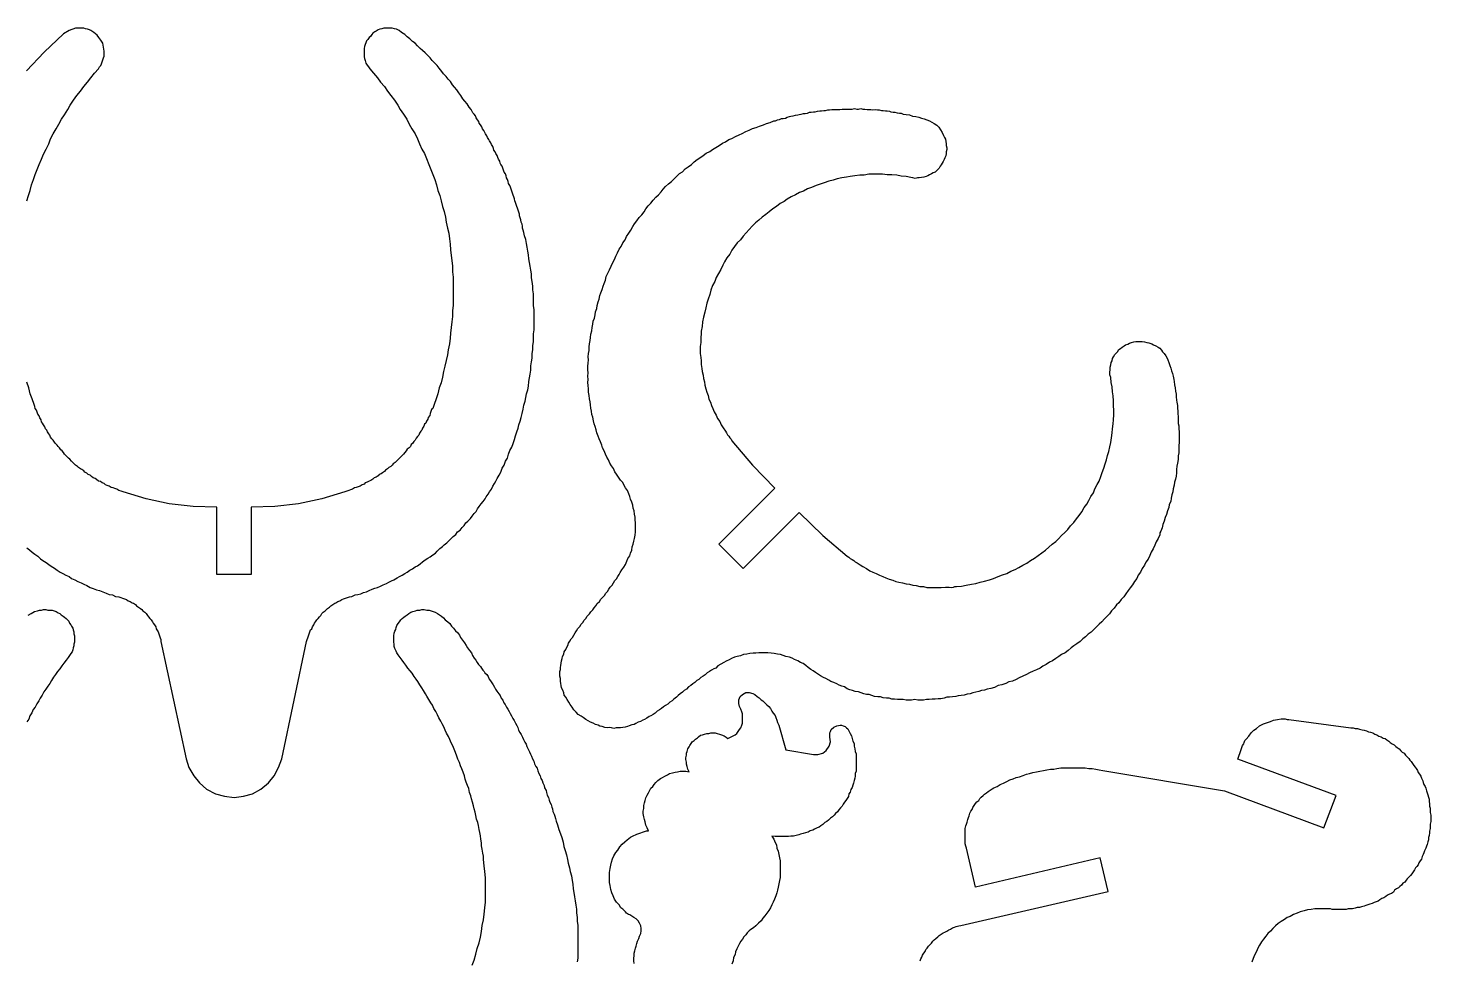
# Model space of a CAD drawing. Extents: x 3 to 449, y 3 to 233.
# Drawn here: x 220.9 to 344.3, y 151 to 233 of the extents above; entities that cross this region are included whole.
import ezdxf

# ---------------------------------------------------------------- set-up
doc = ezdxf.new("R2010")
doc.units = 0
doc.layers.add('DEFAULT_LAYER', color=1, linetype='CONTINUOUS')

msp = doc.modelspace()

# ---------------------------------------------------------------- linework, layer by layer
at = {"layer": 'DEFAULT_LAYER'}
for points in [[(220.82, 217.84), (220.94, 218.29), (221.1, 218.74), (221.22, 219.24), (221.38, 219.69), (221.55, 220.14), (221.72, 220.58), (221.89, 221.03), (222.11, 221.48), (222.28, 221.93), (222.5, 222.38), (222.73, 222.83), (222.9, 223.27), (223.12, 223.72), (223.4, 224.17), (223.62, 224.56), (223.85, 225.01), (224.13, 225.4), (224.41, 225.85), (224.63, 226.24), (224.91, 226.69), (225.19, 227.08), (225.53, 227.47), (225.81, 227.87), (226.15, 228.26), (226.43, 228.65), (226.76, 229.04), (227.1, 229.44), (227.21, 229.6), (227.32, 229.72), (227.38, 229.88), (227.43, 230.05), (227.49, 230.22), (227.55, 230.39), (227.6, 230.56), (227.6, 230.72), (227.6, 231), (227.55, 231.34), (227.49, 231.68), (227.32, 231.96), (227.15, 232.18), (226.99, 232.4), (226.71, 232.63), (226.43, 232.8), (226.31, 232.85), (226.15, 232.91), (225.98, 232.96), (225.81, 233.02), (225.64, 233.02), (225.47, 233.02), (225.25, 233.02), (225.08, 233.02), (224.52, 232.8), (224.02, 232.52), (222.34, 230.89), (220.77, 229.27)], [(220.82, 187.31), (221.05, 187.14), (221.27, 186.92), (221.5, 186.75), (221.78, 186.58), (222, 186.36), (222.22, 186.19), (222.5, 186.02), (222.73, 185.86), (222.95, 185.69), (223.23, 185.52), (223.46, 185.35), (223.74, 185.18), (223.96, 185.07), (224.24, 184.9), (224.52, 184.79), (224.74, 184.62), (225.02, 184.51), (225.3, 184.34), (225.58, 184.23), (225.81, 184.12), (226.09, 184.01), (226.37, 183.84), (226.65, 183.73), (226.93, 183.61), (227.21, 183.56), (227.49, 183.45), (227.77, 183.33), (228.05, 183.22), (228.33, 183.17), (228.61, 183.05), (228.89, 183), (229.06, 182.94), (229.23, 182.89), (229.39, 182.83), (229.56, 182.77), (229.73, 182.66), (229.9, 182.61), (230.07, 182.49), (230.18, 182.44), (230.35, 182.33), (230.46, 182.21), (230.63, 182.1), (230.79, 181.99), (230.91, 181.88), (231.02, 181.77), (231.19, 181.65), (231.3, 181.54), (231.41, 181.37), (231.52, 181.26), (231.63, 181.09), (231.75, 180.98), (231.86, 180.81), (231.91, 180.7), (232.03, 180.53), (232.14, 180.37), (232.19, 180.2), (232.25, 180.09), (232.36, 179.92), (232.42, 179.75), (232.47, 179.58), (232.53, 179.41), (232.59, 179.25), (232.59, 179.08), (234.83, 168.77), (235.05, 167.99), (235.5, 167.26), (236, 166.64), (236.62, 166.08), (237.4, 165.69), (238.19, 165.47), (239.03, 165.35), (239.87, 165.47), (240.65, 165.69), (241.38, 166.08), (242.05, 166.64), (242.56, 167.26), (242.95, 167.99), (243.23, 168.77), (245.41, 179.08), (245.47, 179.25), (245.53, 179.41), (245.58, 179.58), (245.64, 179.75), (245.69, 179.92), (245.75, 180.09), (245.86, 180.2), (245.92, 180.37), (246.03, 180.53), (246.09, 180.7), (246.2, 180.81), (246.31, 180.98), (246.42, 181.09), (246.53, 181.26), (246.65, 181.37), (246.76, 181.54), (246.87, 181.65), (247.04, 181.77), (247.15, 181.88), (247.26, 181.99), (247.43, 182.1), (247.54, 182.21), (247.71, 182.33), (247.88, 182.44), (247.99, 182.49), (248.16, 182.61), (248.33, 182.66), (248.5, 182.77), (248.66, 182.83), (248.83, 182.89), (249, 182.94), (249.17, 183), (249.39, 183.05), (249.67, 183.17), (249.9, 183.22), (250.18, 183.28), (250.4, 183.39), (250.68, 183.45), (250.9, 183.56), (251.18, 183.67), (251.41, 183.78), (251.63, 183.84), (251.91, 183.95), (252.14, 184.06), (252.42, 184.17), (252.64, 184.29), (252.86, 184.4), (253.09, 184.51), (253.37, 184.68), (253.59, 184.79), (253.82, 184.9), (254.04, 185.07), (254.26, 185.18), (254.49, 185.35), (254.71, 185.46), (254.94, 185.63), (255.16, 185.74), (255.39, 185.91), (255.61, 186.08), (255.83, 186.25), (256.06, 186.42), (256.28, 186.53), (256.51, 186.7), (256.73, 186.86), (256.9, 187.03), (257.12, 187.26), (257.35, 187.42), (257.51, 187.59), (257.74, 187.76), (257.91, 187.93), (258.13, 188.15), (258.3, 188.32), (258.52, 188.49), (258.69, 188.71), (258.91, 188.88), (259.08, 189.1), (259.25, 189.27), (259.42, 189.5), (259.59, 189.66), (259.81, 189.89), (259.98, 190.11), (260.15, 190.34), (260.31, 190.5), (260.43, 190.73), (260.59, 190.95), (260.76, 191.18), (260.93, 191.4), (261.1, 191.62), (261.21, 191.79), (261.38, 192.02), (261.49, 192.24), (261.66, 192.47), (261.77, 192.75), (261.94, 192.97), (262.05, 193.19), (262.16, 193.42), (262.33, 193.7), (262.5, 193.98), (262.61, 194.31), (262.78, 194.59), (262.89, 194.93), (263.06, 195.21), (263.17, 195.55), (263.28, 195.88), (263.45, 196.16), (263.56, 196.5), (263.68, 196.83), (263.79, 197.17), (263.9, 197.51), (264.01, 197.84), (264.07, 198.12), (264.18, 198.46), (264.29, 198.79), (264.35, 199.13), (264.46, 199.52), (264.52, 199.86), (264.63, 200.2), (264.68, 200.53), (264.74, 200.87), (264.85, 201.2), (264.91, 201.54), (264.96, 201.93), (265.02, 202.27), (265.08, 202.6), (265.13, 202.94), (265.13, 203.33), (265.19, 203.67), (265.24, 204), (265.24, 204.4), (265.3, 204.73), (265.3, 205.07), (265.36, 205.46), (265.36, 205.8), (265.36, 206.13), (265.41, 206.47), (265.41, 206.86), (265.41, 207.2), (265.41, 207.53), (265.41, 207.93), (265.41, 208.26), (265.36, 208.6), (265.36, 208.99), (265.36, 209.33), (265.36, 209.66), (265.3, 210), (265.3, 210.33), (265.24, 210.73), (265.19, 211.06), (265.19, 211.4), (265.13, 211.73), (265.08, 212.07), (265.02, 212.41), (264.96, 212.74), (264.91, 213.08), (264.85, 213.41), (264.8, 213.75), (264.74, 214.09), (264.68, 214.42), (264.57, 214.76), (264.52, 215.04), (264.46, 215.26), (264.4, 215.43), (264.4, 215.6), (264.35, 215.77), (264.29, 215.94), (264.24, 216.16), (264.18, 216.33), (264.12, 216.5), (264.12, 216.66), (264.07, 216.83), (264.01, 217), (263.96, 217.17), (263.9, 217.34), (263.84, 217.5), (263.79, 217.67), (263.73, 217.84), (263.68, 218.01), (263.62, 218.18), (263.56, 218.34), (263.51, 218.51), (263.45, 218.68), (263.4, 218.85), (263.34, 219.02), (263.28, 219.18), (263.17, 219.35), (263.12, 219.52), (263.06, 219.69), (263, 219.86), (262.95, 220.02), (262.89, 220.19), (262.78, 220.36), (262.72, 220.53), (262.67, 220.7), (262.61, 220.87), (262.5, 221.03), (262.44, 221.15), (262.39, 221.31), (262.28, 221.48), (262.22, 221.65), (262.16, 221.82), (262.05, 221.99), (262, 222.15), (261.88, 222.27), (261.83, 222.43), (261.77, 222.6), (261.66, 222.77), (261.6, 222.94), (261.49, 223.11), (261.43, 223.22), (261.32, 223.39), (261.27, 223.55), (261.15, 223.72), (261.04, 223.89), (260.99, 224), (260.87, 224.17), (260.82, 224.34), (260.71, 224.51), (260.59, 224.67), (260.54, 224.79), (260.43, 224.95), (260.31, 225.12), (260.26, 225.29), (260.15, 225.46), (260.03, 225.57), (259.87, 225.85), (259.7, 226.07), (259.53, 226.35), (259.31, 226.58), (259.14, 226.8), (258.97, 227.08), (258.8, 227.31), (258.63, 227.59), (258.41, 227.81), (258.24, 228.04), (258.07, 228.32), (257.85, 228.54), (257.68, 228.76), (257.46, 228.99), (257.29, 229.21), (257.07, 229.49), (256.9, 229.72), (256.67, 229.94), (256.45, 230.16), (256.28, 230.39), (256.06, 230.61), (255.83, 230.84), (255.61, 231.06), (255.39, 231.23), (255.16, 231.45), (254.94, 231.68), (254.71, 231.84), (254.49, 232.07), (254.26, 232.24), (254.04, 232.46), (253.76, 232.63), (253.54, 232.8), (253.31, 232.91), (253.14, 232.96), (252.92, 233.02), (252.75, 233.02), (252.58, 233.02), (252.36, 233.02), (252.19, 233.02), (252.02, 232.96), (251.86, 232.91), (251.69, 232.85), (251.52, 232.74), (251.41, 232.68), (251.24, 232.57), (251.13, 232.46), (251.02, 232.29), (250.9, 232.18), (250.79, 232.01), (250.68, 231.9), (250.62, 231.73), (250.57, 231.56), (250.51, 231.4), (250.46, 231.23), (250.46, 231.06), (250.46, 230.89), (250.46, 230.67), (250.46, 230.5), (250.51, 230.33), (250.57, 230.16), (250.62, 229.94), (250.74, 229.77), (250.85, 229.6), (250.96, 229.44), (250.96, 229.44), (251.3, 229.04), (251.63, 228.65), (251.91, 228.26), (252.25, 227.87), (252.53, 227.47), (252.81, 227.08), (253.14, 226.69), (253.42, 226.24), (253.65, 225.85), (253.93, 225.46), (254.21, 225.01), (254.43, 224.56), (254.66, 224.17), (254.94, 223.72), (255.16, 223.27), (255.33, 222.83), (255.55, 222.38), (255.78, 221.99), (255.95, 221.54), (256.17, 221.03), (256.34, 220.58), (256.51, 220.14), (256.67, 219.69), (256.84, 219.24), (256.95, 218.74), (257.12, 218.29), (257.23, 217.84), (257.35, 217.34), (257.51, 216.89), (257.63, 216.38), (257.68, 215.94), (257.79, 215.43), (257.91, 214.98), (257.96, 214.48), (258.02, 214.03), (258.07, 213.53), (258.13, 213.02), (258.19, 212.57), (258.24, 212.07), (258.24, 211.57), (258.3, 211.12), (258.3, 210.61), (258.3, 210.11), (258.3, 209.61), (258.3, 209.16), (258.3, 208.65), (258.24, 208.15), (258.24, 207.65), (258.19, 207.2), (258.13, 206.69), (258.07, 206.19), (258.02, 205.74), (257.96, 205.24), (257.85, 204.73), (257.79, 204.28), (257.68, 203.78), (257.57, 203.28), (257.46, 202.83), (257.35, 202.32), (257.23, 201.82), (257.07, 201.37), (256.95, 200.87), (256.79, 200.42), (256.62, 199.92), (256.56, 199.75), (256.51, 199.58), (256.39, 199.47), (256.34, 199.3), (256.28, 199.13), (256.23, 198.96), (256.11, 198.79), (256.06, 198.63), (255.95, 198.46), (255.89, 198.29), (255.78, 198.18), (255.72, 198.01), (255.61, 197.84), (255.55, 197.67), (255.44, 197.56), (255.33, 197.39), (255.27, 197.23), (255.16, 197.11), (255.05, 196.95), (254.94, 196.78), (254.83, 196.67), (254.71, 196.5), (254.6, 196.39), (254.54, 196.22), (254.43, 196.11), (254.26, 195.99), (254.15, 195.83), (254.04, 195.71), (253.93, 195.55), (253.82, 195.43), (253.7, 195.32), (253.59, 195.21), (253.42, 195.04), (253.31, 194.93), (253.2, 194.82), (253.03, 194.71), (252.92, 194.59), (252.81, 194.48), (252.64, 194.37), (252.53, 194.26), (252.36, 194.15), (252.25, 194.03), (252.08, 193.92), (251.97, 193.81), (251.8, 193.75), (251.69, 193.64), (251.52, 193.53), (251.35, 193.47), (251.24, 193.36), (251.07, 193.25), (250.9, 193.19), (250.74, 193.08), (250.57, 193.03), (250.46, 192.91), (250.29, 192.86), (250.12, 192.75), (249.95, 192.69), (249.78, 192.63), (249.62, 192.58), (249.45, 192.47), (249.28, 192.41), (249.11, 192.35), (248.94, 192.3), (248.78, 192.24), (246.76, 191.62), (244.69, 191.18), (242.61, 190.95), (240.54, 190.9), (240.54, 184.96), (237.52, 184.96), (237.52, 190.9), (235.44, 190.95), (233.32, 191.18), (231.3, 191.62), (229.28, 192.24), (229.11, 192.3), (228.89, 192.35), (228.72, 192.47), (228.55, 192.52), (228.39, 192.58), (228.22, 192.63), (228.05, 192.75), (227.88, 192.8), (227.71, 192.86), (227.6, 192.97), (227.43, 193.03), (227.27, 193.14), (227.1, 193.19), (226.93, 193.31), (226.82, 193.42), (226.65, 193.47), (226.48, 193.59), (226.37, 193.7), (226.2, 193.75), (226.09, 193.87), (225.92, 193.98), (225.81, 194.09), (225.64, 194.2), (225.53, 194.26), (225.36, 194.37), (225.25, 194.48), (225.08, 194.59), (224.97, 194.71), (224.86, 194.82), (224.74, 194.93), (224.58, 195.1), (224.46, 195.21), (224.35, 195.32), (224.24, 195.43), (224.13, 195.55), (224.02, 195.71), (223.9, 195.83), (223.79, 195.94), (223.68, 196.11), (223.57, 196.22), (223.46, 196.33), (223.34, 196.5), (223.23, 196.61), (223.12, 196.78), (223.01, 196.89), (222.9, 197.06), (222.84, 197.23), (222.73, 197.34), (222.62, 197.51), (222.56, 197.67), (222.45, 197.79), (222.39, 197.95), (222.28, 198.12), (222.17, 198.29), (222.11, 198.4), (222.06, 198.57), (221.94, 198.74), (221.89, 198.91), (221.78, 199.07), (221.72, 199.24), (221.66, 199.41), (221.55, 199.58), (221.5, 199.75), (221.44, 199.92), (221.27, 200.42), (221.1, 200.87), (220.99, 201.37), (220.82, 201.88)], [(220.91, 181.38), (221.19, 181.54), (221.47, 181.71), (221.75, 181.77), (221.92, 181.82), (222.09, 181.82), (222.26, 181.88), (222.48, 181.88), (222.65, 181.82), (222.87, 181.82), (223.04, 181.82), (223.21, 181.77), (223.38, 181.71), (223.55, 181.6), (223.72, 181.54), (223.83, 181.43), (224, 181.32), (224.11, 181.21), (224.28, 181.1), (224.39, 180.98), (224.5, 180.87), (224.56, 180.7), (224.67, 180.54), (224.72, 180.42), (224.84, 180.26), (224.89, 180.09), (224.95, 179.92), (224.95, 179.75), (225, 179.58), (225, 179.42), (225, 179.25), (225, 179.02), (224.95, 178.85), (224.95, 178.69), (224.89, 178.52), (224.84, 178.35), (224.78, 178.18), (224.67, 178.01), (224.56, 177.85), (224.44, 177.68), (224.28, 177.45), (224.05, 177.17), (223.88, 176.95), (223.72, 176.67), (223.49, 176.45), (223.32, 176.17), (223.16, 175.94), (222.99, 175.66), (222.82, 175.38), (222.65, 175.16), (222.48, 174.88), (222.31, 174.65), (222.15, 174.37), (221.98, 174.09), (221.87, 173.87), (221.7, 173.59), (221.53, 173.31), (221.36, 173.09), (221.25, 172.81), (221.08, 172.53), (220.97, 172.25), (220.8, 172.02)], [(259.96, 150.62), (260.13, 151.07), (260.29, 151.58), (260.41, 152.08), (260.57, 152.58), (260.69, 153.09), (260.8, 153.59), (260.85, 154.1), (260.97, 154.6), (261.02, 155.1), (261.08, 155.66), (261.13, 156.17), (261.13, 156.67), (261.13, 157.23), (261.13, 157.74), (261.13, 158.3), (261.08, 158.86), (261.02, 159.36), (260.97, 159.92), (260.97, 160.2), (260.91, 160.48), (260.85, 160.82), (260.8, 161.1), (260.8, 161.38), (260.74, 161.71), (260.69, 161.99), (260.63, 162.27), (260.57, 162.55), (260.52, 162.89), (260.46, 163.17), (260.35, 163.45), (260.29, 163.79), (260.24, 164.07), (260.13, 164.35), (260.07, 164.63), (260.01, 164.96), (259.9, 165.24), (259.85, 165.52), (259.73, 165.8), (259.68, 166.14), (259.57, 166.42), (259.45, 166.7), (259.34, 166.98), (259.29, 167.26), (259.17, 167.6), (259.06, 167.88), (258.95, 168.16), (258.84, 168.44), (258.72, 168.72), (258.61, 169), (258.5, 169.33), (258.39, 169.61), (258.28, 169.89), (258.11, 170.17), (258, 170.45), (257.88, 170.73), (257.72, 171.01), (257.6, 171.29), (257.49, 171.57), (257.32, 171.85), (257.21, 172.08), (257.04, 172.36), (256.93, 172.64), (256.76, 172.92), (256.6, 173.2), (256.48, 173.48), (256.32, 173.7), (256.15, 173.98), (255.98, 174.26), (255.87, 174.49), (255.7, 174.77), (255.53, 174.99), (255.36, 175.27), (255.2, 175.55), (255.03, 175.77), (254.86, 176), (254.69, 176.28), (254.52, 176.5), (254.3, 176.73), (254.13, 177.01), (253.96, 177.23), (253.8, 177.45), (253.63, 177.68), (253.46, 177.9), (253.35, 178.07), (253.29, 178.24), (253.18, 178.46), (253.12, 178.63), (253.12, 178.85), (253.07, 179.02), (253.07, 179.25), (253.07, 179.42), (253.07, 179.58), (253.12, 179.81), (253.18, 179.98), (253.24, 180.14), (253.29, 180.31), (253.35, 180.48), (253.46, 180.65), (253.57, 180.82), (253.68, 180.98), (253.8, 181.1), (253.96, 181.21), (254.08, 181.32), (254.24, 181.43), (254.41, 181.54), (254.58, 181.66), (254.75, 181.71), (254.97, 181.77), (255.14, 181.82), (255.36, 181.82), (255.53, 181.88), (255.76, 181.88), (255.98, 181.82), (256.2, 181.82), (256.37, 181.77), (256.54, 181.71), (256.71, 181.66), (256.93, 181.54), (257.1, 181.43), (257.27, 181.32), (257.44, 181.15), (257.6, 180.98), (257.83, 180.82), (258, 180.65), (258.16, 180.42), (258.33, 180.26), (258.5, 180.03), (258.67, 179.86), (258.84, 179.64), (258.95, 179.42), (259.12, 179.19), (259.29, 178.97), (259.45, 178.74), (259.57, 178.52), (259.73, 178.29), (259.9, 178.07), (260.01, 177.85), (260.13, 177.62), (260.29, 177.45), (260.41, 177.23), (260.52, 177.06), (260.69, 176.89), (260.8, 176.73), (260.91, 176.56), (261.02, 176.45), (261.08, 176.33), (261.25, 176.17), (261.36, 176), (261.47, 175.77), (261.58, 175.61), (261.69, 175.44), (261.81, 175.27), (261.92, 175.05), (262.03, 174.88), (262.14, 174.71), (262.31, 174.49), (262.42, 174.32), (262.53, 174.09), (262.65, 173.93), (262.76, 173.7), (262.87, 173.53), (262.98, 173.31), (263.09, 173.14), (263.21, 172.92), (263.32, 172.75), (263.43, 172.53), (263.54, 172.3), (263.65, 172.13), (263.77, 171.91), (263.88, 171.68), (263.99, 171.52), (264.05, 171.29), (264.16, 171.07), (264.27, 170.9), (264.38, 170.68), (264.49, 170.45), (264.61, 170.23), (264.72, 170.06), (264.77, 169.84), (264.89, 169.61), (265, 169.39), (265.11, 169.16), (265.17, 169), (265.28, 168.77), (265.39, 168.55), (265.45, 168.32), (265.56, 168.1), (265.67, 167.93), (265.73, 167.71), (265.84, 167.48), (265.95, 167.26), (266.01, 167.04), (266.12, 166.87), (266.18, 166.64), (266.29, 166.42), (266.34, 166.2), (266.46, 165.97), (266.51, 165.8), (266.57, 165.58), (266.68, 165.36), (266.74, 165.13), (266.79, 164.96), (266.9, 164.74), (266.96, 164.51), (267.02, 164.35), (267.07, 164.12), (267.18, 163.9), (267.24, 163.73), (267.3, 163.51), (267.35, 163.28), (267.46, 162.95), (267.58, 162.55), (267.74, 162.16), (267.86, 161.83), (267.97, 161.43), (268.02, 161.04), (268.14, 160.71), (268.25, 160.31), (268.36, 159.92), (268.42, 159.59), (268.53, 159.19), (268.58, 158.86), (268.7, 158.47), (268.75, 158.07), (268.81, 157.74), (268.86, 157.34), (268.92, 157.01), (268.98, 156.62), (269.03, 156.28), (269.09, 155.89), (269.14, 155.55), (269.14, 155.22), (269.2, 154.82), (269.2, 154.49), (269.26, 154.1), (269.26, 153.76), (269.26, 153.37), (269.26, 153.03), (269.26, 152.7), (269.26, 152.3), (269.26, 151.97), (269.26, 151.58), (269.26, 151.24), (269.2, 150.9)], [(274.22, 150.77), (274.17, 151), (274.17, 151.22), (274.22, 151.44), (274.22, 151.67), (274.28, 151.89), (274.34, 152.12), (274.39, 152.28), (274.45, 152.51), (274.51, 152.73), (274.62, 152.96), (274.67, 153.18), (274.79, 153.4), (274.84, 153.63), (274.84, 153.85), (274.79, 154.08), (274.67, 154.3), (274.56, 154.52), (274.39, 154.69), (274.17, 154.8), (274, 154.92), (273.83, 155.03), (273.72, 155.08), (273.55, 155.2), (273.44, 155.31), (273.33, 155.42), (273.22, 155.53), (273.05, 155.65), (272.88, 155.93), (272.66, 156.15), (272.49, 156.43), (272.38, 156.71), (272.26, 156.99), (272.15, 157.27), (272.1, 157.61), (272.04, 157.89), (272.04, 158.17), (272.04, 158.5), (272.04, 158.78), (272.1, 159.12), (272.15, 159.4), (272.21, 159.68), (272.32, 159.96), (272.43, 160.24), (272.6, 160.52), (272.77, 160.74), (272.94, 161.02), (273.16, 161.25), (273.38, 161.47), (273.61, 161.64), (273.89, 161.86), (274.17, 162.03), (274.34, 162.09), (274.45, 162.14), (274.62, 162.2), (274.79, 162.25), (274.95, 162.31), (275.12, 162.37), (275.29, 162.42), (275.46, 162.42), (275.35, 162.7), (275.23, 162.93), (275.18, 163.21), (275.12, 163.43), (275.07, 163.66), (275.01, 163.94), (275.01, 164.16), (275.07, 164.38), (275.07, 164.66), (275.12, 164.89), (275.18, 165.11), (275.23, 165.34), (275.35, 165.56), (275.46, 165.78), (275.57, 165.95), (275.68, 166.18), (275.85, 166.34), (275.96, 166.51), (276.13, 166.68), (276.3, 166.85), (276.52, 167.02), (276.69, 167.13), (276.91, 167.24), (277.14, 167.35), (277.31, 167.46), (277.59, 167.52), (277.81, 167.58), (278.03, 167.63), (278.26, 167.69), (278.54, 167.69), (278.76, 167.69), (279.04, 167.63), (278.93, 167.86), (278.87, 168.08), (278.82, 168.3), (278.82, 168.47), (278.76, 168.7), (278.76, 168.86), (278.82, 169.09), (278.82, 169.26), (278.87, 169.42), (278.93, 169.65), (279.04, 169.82), (279.1, 169.93), (279.21, 170.1), (279.32, 170.27), (279.49, 170.38), (279.6, 170.49), (279.77, 170.6), (279.88, 170.71), (280.05, 170.83), (280.22, 170.88), (280.39, 170.94), (280.61, 170.99), (280.78, 170.99), (280.95, 171.05), (281.17, 171.05), (281.34, 171.05), (281.51, 170.99), (281.73, 170.94), (281.9, 170.88), (282.12, 170.77), (282.29, 170.66), (282.46, 170.55), (282.68, 170.66), (282.91, 170.77), (283.08, 170.88), (283.24, 170.99), (283.36, 171.16), (283.47, 171.33), (283.58, 171.5), (283.69, 171.72), (283.75, 171.89), (283.75, 172.11), (283.75, 172.28), (283.75, 172.51), (283.75, 172.73), (283.69, 172.9), (283.58, 173.12), (283.47, 173.35), (283.41, 173.63), (283.41, 173.96), (283.52, 174.24), (283.75, 174.41), (284.03, 174.58), (284.31, 174.58), (284.64, 174.52), (284.81, 174.41), (285.04, 174.24), (285.2, 174.13), (285.37, 173.96), (285.54, 173.85), (285.71, 173.68), (285.88, 173.51), (286.04, 173.35), (286.21, 173.18), (286.32, 172.95), (286.44, 172.79), (286.6, 172.56), (286.66, 172.39), (286.77, 172.17), (286.83, 171.95), (286.94, 171.72), (287.56, 169.54), (289.97, 169.14), (290.36, 169.14), (290.81, 169.26), (291.09, 169.48), (291.37, 169.87), (291.48, 170.27), (291.42, 170.66), (291.42, 170.88), (291.42, 171.05), (291.48, 171.16), (291.53, 171.33), (291.76, 171.55), (292.04, 171.67), (292.32, 171.72), (292.43, 171.72), (292.6, 171.67), (292.77, 171.61), (292.88, 171.5), (292.99, 171.39), (293.1, 171.22), (293.21, 170.99), (293.33, 170.77), (293.38, 170.55), (293.44, 170.32), (293.55, 170.1), (293.55, 169.87), (293.61, 169.65), (293.66, 169.42), (293.72, 169.2), (293.72, 168.98), (293.72, 168.75), (293.72, 168.53), (293.72, 168.3), (293.72, 168.14), (293.72, 167.91), (293.72, 167.69), (293.66, 167.46), (293.66, 167.24), (293.61, 167.07), (293.55, 166.85), (293.49, 166.62), (293.44, 166.46), (293.38, 166.23), (293.27, 166.06), (293.21, 165.84), (293.1, 165.67), (293.05, 165.45), (292.93, 165.28), (292.82, 165.11), (292.71, 164.94), (292.6, 164.78), (292.49, 164.61), (292.37, 164.44), (292.21, 164.27), (292.09, 164.1), (291.93, 163.94), (291.81, 163.82), (291.65, 163.66), (291.48, 163.54), (291.31, 163.38), (291.14, 163.26), (290.97, 163.15), (290.81, 162.98), (290.64, 162.87), (290.47, 162.76), (290.3, 162.7), (290.08, 162.59), (289.91, 162.48), (289.69, 162.42), (289.52, 162.31), (289.29, 162.25), (289.07, 162.2), (288.85, 162.14), (288.68, 162.09), (288.45, 162.03), (288.23, 161.97), (288, 161.97), (287.78, 161.92), (287.56, 161.92), (287.28, 161.92), (287.05, 161.92), (286.83, 161.92), (286.6, 161.92), (286.32, 161.97), (286.49, 161.69), (286.6, 161.41), (286.72, 161.19), (286.77, 160.91), (286.88, 160.63), (286.94, 160.35), (287, 160.07), (287.05, 159.79), (287.05, 159.51), (287.05, 159.23), (287.05, 158.95), (287.05, 158.61), (287.05, 158.33), (287, 158.05), (286.94, 157.77), (286.88, 157.49), (286.83, 157.21), (286.77, 156.99), (286.66, 156.71), (286.55, 156.43), (286.44, 156.15), (286.32, 155.93), (286.21, 155.65), (286.04, 155.42), (285.88, 155.2), (285.71, 154.97), (285.54, 154.75), (285.37, 154.52), (285.15, 154.3), (284.92, 154.08), (284.7, 153.91), (284.48, 153.74), (284.31, 153.63), (284.14, 153.46), (284.03, 153.29), (283.86, 153.12), (283.75, 152.9), (283.58, 152.73), (283.47, 152.51), (283.36, 152.28), (283.24, 152.06), (283.13, 151.78), (283.08, 151.56), (282.96, 151.28), (282.91, 151), (282.8, 150.72)], [(299.35, 150.99), (299.41, 151.16), (299.52, 151.32), (299.58, 151.49), (299.69, 151.66), (299.8, 151.83), (299.86, 152), (299.97, 152.11), (300.08, 152.28), (300.25, 152.44), (300.36, 152.56), (300.47, 152.72), (300.58, 152.84), (300.75, 152.95), (300.92, 153.12), (301.03, 153.23), (301.2, 153.34), (301.37, 153.45), (301.54, 153.51), (301.7, 153.62), (301.87, 153.73), (302.04, 153.79), (302.21, 153.9), (302.38, 153.96), (302.54, 154.01), (302.77, 154.07), (302.94, 154.12), (315.88, 157.09), (315.2, 160.06), (304.22, 157.49), (303.44, 160.9), (303.38, 161.07), (303.33, 161.29), (303.33, 161.46), (303.33, 161.69), (303.33, 161.85), (303.33, 162.08), (303.33, 162.25), (303.33, 162.47), (303.33, 162.64), (303.38, 162.86), (303.44, 163.03), (303.5, 163.2), (303.55, 163.42), (303.61, 163.59), (303.66, 163.76), (303.72, 163.98), (303.83, 164.15), (303.94, 164.32), (304, 164.49), (304.11, 164.66), (304.22, 164.82), (304.34, 164.99), (304.51, 165.1), (304.62, 165.27), (304.73, 165.38), (304.9, 165.55), (305.01, 165.66), (305.18, 165.78), (305.35, 165.89), (305.51, 166), (305.68, 166.11), (305.85, 166.22), (306.13, 166.34), (306.41, 166.5), (306.69, 166.62), (306.97, 166.78), (307.25, 166.9), (307.53, 167.01), (307.81, 167.12), (308.09, 167.18), (308.43, 167.29), (308.71, 167.4), (308.99, 167.46), (309.27, 167.57), (309.6, 167.62), (309.88, 167.68), (310.22, 167.74), (310.5, 167.79), (310.83, 167.85), (311.11, 167.85), (311.39, 167.9), (311.73, 167.96), (312.01, 167.96), (312.35, 167.96), (312.63, 167.96), (312.96, 167.96), (313.24, 167.96), (313.58, 167.96), (313.86, 167.96), (314.2, 167.9), (314.48, 167.9), (314.81, 167.85), (315.09, 167.79), (315.43, 167.74), (326.13, 165.94), (334.87, 162.69), (335.93, 165.55), (327.3, 168.74), (327.58, 169.58), (327.64, 169.75), (327.7, 169.92), (327.81, 170.09), (327.86, 170.2), (327.92, 170.37), (328.03, 170.48), (328.26, 170.76), (328.48, 171.04), (328.7, 171.27), (328.93, 171.43), (329.21, 171.66), (329.54, 171.83), (329.82, 171.94), (330.16, 172.05), (330.44, 172.16), (330.78, 172.22), (331.11, 172.27), (331.28, 172.27), (331.45, 172.27), (331.62, 172.22), (331.78, 172.22), (337.22, 171.49), (337.44, 171.49), (337.61, 171.43), (337.83, 171.43), (338, 171.38), (338.23, 171.32), (338.39, 171.27), (338.62, 171.21), (338.79, 171.15), (338.95, 171.1), (339.18, 171.04), (339.35, 170.93), (339.51, 170.87), (339.68, 170.76), (339.91, 170.7), (340.07, 170.59), (340.24, 170.54), (340.41, 170.42), (340.58, 170.31), (340.69, 170.2), (340.86, 170.09), (341.03, 169.98), (341.2, 169.86), (341.31, 169.75), (341.48, 169.64), (341.64, 169.47), (341.76, 169.36), (341.92, 169.25), (342.04, 169.08), (342.15, 168.97), (342.32, 168.8), (342.43, 168.63), (342.54, 168.52), (342.65, 168.35), (342.76, 168.18), (342.88, 168.02), (342.99, 167.9), (343.1, 167.74), (343.16, 167.57), (343.27, 167.4), (343.38, 167.23), (343.44, 167.06), (343.55, 166.84), (343.6, 166.67), (343.66, 166.5), (343.77, 166.34), (343.83, 166.17), (343.88, 165.94), (343.94, 165.78), (344, 165.61), (344.05, 165.38), (344.11, 165.22), (344.11, 164.99), (344.16, 164.82), (344.16, 164.6), (344.22, 164.43), (344.22, 164.21), (344.22, 164.04), (344.28, 163.82), (344.28, 163.65), (344.28, 163.42), (344.28, 163.25), (344.22, 163.03), (344.22, 162.81), (344.22, 162.64), (344.16, 162.41), (344.16, 162.25), (344.11, 162.02), (344.05, 161.85), (344.05, 161.63), (344, 161.46), (343.94, 161.24), (343.88, 161.07), (343.83, 160.9), (343.72, 160.68), (343.66, 160.51), (343.6, 160.34), (343.49, 160.17), (343.44, 159.95), (343.32, 159.78), (343.21, 159.61), (343.16, 159.45), (343.04, 159.28), (342.93, 159.17), (342.82, 159), (342.71, 158.83), (342.6, 158.66), (342.48, 158.49), (342.37, 158.38), (342.2, 158.21), (342.09, 158.1), (341.98, 157.93), (341.81, 157.82), (341.7, 157.65), (341.53, 157.54), (341.42, 157.43), (341.25, 157.32), (341.08, 157.21), (340.97, 157.04), (340.8, 156.93), (340.64, 156.87), (340.47, 156.76), (340.3, 156.65), (340.13, 156.53), (339.96, 156.48), (339.79, 156.36), (339.63, 156.25), (339.46, 156.2), (339.29, 156.14), (339.12, 156.03), (338.9, 155.97), (338.73, 155.92), (338.56, 155.86), (338.39, 155.8), (338.17, 155.75), (338, 155.69), (337.78, 155.69), (337.61, 155.64), (337.39, 155.58), (337.22, 155.58), (336.99, 155.58), (336.83, 155.52), (336.6, 155.52), (336.43, 155.52), (336.21, 155.52), (336.04, 155.52), (335.82, 155.52), (335.59, 155.52), (335.43, 155.58), (335.26, 155.58), (335.09, 155.58), (334.92, 155.58), (334.75, 155.58), (334.59, 155.58), (334.42, 155.58), (334.25, 155.58), (334.08, 155.58), (333.75, 155.52), (333.41, 155.47), (333.13, 155.41), (332.79, 155.3), (332.51, 155.19), (332.18, 155.08), (331.9, 154.91), (331.62, 154.8), (331.39, 154.63), (331.11, 154.46), (330.83, 154.29), (330.61, 154.07), (330.38, 153.84), (330.16, 153.62), (329.94, 153.4), (329.77, 153.17), (329.54, 152.89), (329.38, 152.67), (329.21, 152.39), (329.04, 152.11), (328.93, 151.83), (328.76, 151.49), (328.65, 151.21), (328.54, 150.88)]]:
    msp.add_lwpolyline(points, dxfattribs=at)
msp.add_lwpolyline([(273.02, 193.26), (272.82, 193.54), (272.67, 193.78), (272.51, 194.01), (272.39, 194.29), (272.23, 194.53), (272.07, 194.77), (271.95, 195.04), (271.8, 195.28), (271.68, 195.56), (271.56, 195.84), (271.44, 196.11), (271.36, 196.35), (271.24, 196.63), (271.12, 196.91), (271.04, 197.14), (270.92, 197.42), (270.88, 197.7), (270.77, 197.98), (270.69, 198.21), (270.65, 198.49), (270.57, 198.81), (270.49, 199.04), (270.45, 199.32), (270.41, 199.6), (270.37, 199.88), (270.33, 200.15), (270.29, 200.43), (270.25, 200.71), (270.21, 200.99), (270.21, 201.3), (270.17, 201.58), (270.13, 201.86), (270.17, 202.13), (270.13, 202.41), (270.17, 202.69), (270.13, 202.97), (270.13, 203.28), (270.17, 203.56), (270.21, 203.84), (270.17, 204.11), (270.21, 204.39), (270.25, 204.67), (270.25, 204.99), (270.29, 205.26), (270.33, 205.54), (270.37, 205.82), (270.41, 206.1), (270.49, 206.41), (270.53, 206.69), (270.57, 206.97), (270.61, 207.24), (270.73, 207.52), (270.77, 207.8), (270.8, 208.08), (270.92, 208.35), (270.96, 208.63), (271.04, 208.95), (271.12, 209.18), (271.2, 209.5), (271.28, 209.74), (271.4, 210.02), (271.48, 210.33), (271.56, 210.57), (271.68, 210.85), (271.76, 211.17), (271.91, 211.48), (272.03, 211.76), (272.19, 212.08), (272.31, 212.35), (272.47, 212.67), (272.59, 212.95), (272.75, 213.26), (272.9, 213.58), (273.06, 213.82), (273.22, 214.14), (273.42, 214.41), (273.54, 214.69), (273.74, 214.97), (273.93, 215.24), (274.09, 215.56), (274.25, 215.8), (274.45, 216.08), (274.65, 216.35), (274.88, 216.59), (275.08, 216.87), (275.24, 217.11), (275.44, 217.38), (275.68, 217.62), (275.87, 217.9), (276.11, 218.14), (276.35, 218.37), (276.59, 218.61), (276.75, 218.85), (276.98, 219.09), (277.22, 219.32), (277.5, 219.52), (277.74, 219.76), (277.97, 220), (278.21, 220.24), (278.45, 220.39), (278.69, 220.63), (278.96, 220.83), (279.24, 221.03), (279.48, 221.27), (279.76, 221.46), (279.99, 221.62), (280.27, 221.82), (280.55, 222.02), (280.87, 222.18), (281.1, 222.33), (281.38, 222.53), (281.7, 222.69), (281.97, 222.89), (282.25, 223.01), (282.53, 223.21), (282.81, 223.32), (283.12, 223.48), (283.44, 223.64), (283.72, 223.76), (284.03, 223.92), (284.31, 224.04), (284.63, 224.2), (284.95, 224.28), (285.22, 224.39), (285.58, 224.51), (285.86, 224.63), (286.17, 224.71), (286.49, 224.87), (286.65, 224.87), (286.81, 224.95), (287, 224.99), (287.16, 225.07), (287.32, 225.07), (287.52, 225.11), (287.68, 225.19), (287.88, 225.23), (288, 225.27), (288.19, 225.31), (288.39, 225.35), (288.59, 225.38), (288.71, 225.42), (288.91, 225.46), (289.1, 225.5), (289.26, 225.5), (289.46, 225.54), (289.62, 225.62), (289.78, 225.62), (289.98, 225.66), (290.13, 225.66), (290.33, 225.7), (290.53, 225.74), (290.69, 225.74), (290.89, 225.78), (291.05, 225.78), (291.24, 225.82), (291.4, 225.82), (291.6, 225.86), (291.76, 225.86), (292, 225.86), (292.15, 225.86), (292.31, 225.86), (292.51, 225.9), (292.67, 225.9), (292.83, 225.9), (293.07, 225.9), (293.22, 225.9), (293.38, 225.9), (293.58, 225.94), (293.78, 225.9), (293.94, 225.9), (294.13, 225.94), (294.33, 225.9), (294.49, 225.9), (294.69, 225.86), (294.85, 225.86), (295.01, 225.86), (295.2, 225.82), (295.4, 225.86), (295.6, 225.82), (295.76, 225.82), (295.96, 225.78), (296.11, 225.78), (296.31, 225.74), (296.47, 225.74), (296.67, 225.7), (296.79, 225.66), (296.99, 225.62), (297.14, 225.62), (297.34, 225.58), (297.54, 225.54), (297.7, 225.54), (297.86, 225.46), (298.14, 225.42), (298.41, 225.38), (298.69, 225.27), (298.97, 225.23), (299.24, 225.19), (299.48, 225.11), (299.72, 225.03), (299.96, 224.95), (300.19, 224.87), (300.39, 224.75), (300.59, 224.63), (300.83, 224.47), (300.99, 224.32), (301.15, 224.08), (301.3, 223.84), (301.42, 223.56), (301.5, 223.4), (301.58, 223.25), (301.62, 223.05), (301.66, 222.85), (301.66, 222.69), (301.7, 222.49), (301.7, 222.33), (301.66, 222.14), (301.66, 221.98), (301.62, 221.78), (301.54, 221.62), (301.46, 221.46), (301.38, 221.3), (301.3, 221.15), (301.22, 220.99), (301.11, 220.87), (301.03, 220.71), (300.91, 220.59), (300.79, 220.47), (300.67, 220.35), (300.51, 220.28), (300.35, 220.2), (300.19, 220.12), (300.04, 220.04), (299.88, 219.96), (299.68, 219.92), (299.48, 219.88), (299.28, 219.84), (299.13, 219.84), (298.93, 219.8), (298.73, 219.84), (298.53, 219.88), (298.14, 219.96), (297.7, 220), (297.3, 220.08), (296.87, 220.12), (296.47, 220.12), (296.04, 220.16), (295.64, 220.16), (295.24, 220.16), (294.85, 220.16), (294.45, 220.08), (294.06, 220.08), (293.62, 220.04), (293.22, 219.96), (292.87, 219.92), (292.47, 219.84), (292.07, 219.76), (291.72, 219.64), (291.32, 219.56), (290.93, 219.4), (290.57, 219.28), (290.21, 219.17), (289.82, 219.01), (289.46, 218.89), (289.1, 218.69), (288.75, 218.57), (288.39, 218.37), (288.03, 218.18), (287.68, 217.98), (287.4, 217.78), (287.04, 217.58), (286.73, 217.34), (286.41, 217.11), (286.09, 216.87), (285.78, 216.63), (285.46, 216.39), (285.18, 216.12), (284.87, 215.88), (284.59, 215.6), (284.31, 215.32), (284.07, 215.01), (283.8, 214.73), (283.56, 214.41), (283.28, 214.14), (283.04, 213.82), (282.81, 213.5), (282.61, 213.15), (282.37, 212.83), (282.17, 212.47), (282.01, 212.16), (281.82, 211.8), (281.62, 211.44), (281.42, 211.09), (281.3, 210.73), (281.1, 210.37), (280.94, 209.98), (280.87, 209.58), (280.71, 209.18), (280.59, 208.83), (280.51, 208.43), (280.43, 208.04), (280.31, 207.6), (280.23, 207.2), (280.19, 206.77), (280.11, 206.37), (280.11, 206.21), (280.11, 206.06), (280.07, 205.86), (280.07, 205.7), (280.07, 205.54), (280.07, 205.38), (280.03, 205.03), (280.03, 204.71), (280.03, 204.39), (280.07, 204.04), (280.11, 203.76), (280.11, 203.44), (280.15, 203.08), (280.19, 202.81), (280.27, 202.49), (280.31, 202.21), (280.39, 201.9), (280.43, 201.62), (280.51, 201.3), (280.59, 200.99), (280.71, 200.71), (280.79, 200.39), (280.91, 200.11), (281.02, 199.84), (281.14, 199.56), (281.26, 199.28), (281.42, 198.97), (281.54, 198.69), (281.74, 198.41), (281.86, 198.13), (282.05, 197.86), (282.25, 197.58), (282.33, 197.42), (282.41, 197.26), (282.53, 197.14), (282.61, 196.99), (282.73, 196.87), (282.81, 196.71), (284.63, 194.57), (286.57, 192.55), (281.66, 187.64), (283.8, 185.5), (288.71, 190.41), (290.81, 188.39), (292.95, 186.57), (293.1, 186.49), (293.22, 186.37), (293.38, 186.29), (293.54, 186.21), (293.66, 186.09), (293.82, 186.01), (294.09, 185.82), (294.33, 185.66), (294.65, 185.5), (294.93, 185.3), (295.2, 185.18), (295.48, 185.06), (295.8, 184.9), (296.08, 184.79), (296.35, 184.67), (296.63, 184.55), (296.95, 184.47), (297.22, 184.35), (297.5, 184.31), (297.82, 184.23), (298.14, 184.15), (298.41, 184.11), (298.73, 184.03), (299.01, 183.99), (299.32, 183.91), (299.64, 183.91), (299.96, 183.83), (300.27, 183.83), (300.59, 183.83), (300.91, 183.83), (301.22, 183.83), (301.58, 183.87), (301.74, 183.87), (301.9, 183.87), (302.1, 183.83), (302.29, 183.87), (302.41, 183.91), (302.57, 183.91), (303.01, 183.95), (303.4, 184.03), (303.88, 184.11), (304.27, 184.19), (304.63, 184.31), (305.03, 184.39), (305.46, 184.51), (305.82, 184.63), (306.22, 184.79), (306.61, 184.94), (306.97, 185.06), (307.32, 185.26), (307.72, 185.42), (308.04, 185.58), (308.39, 185.78), (308.75, 185.97), (309.07, 186.21), (309.42, 186.41), (309.74, 186.65), (310.06, 186.88), (310.37, 187.12), (310.69, 187.36), (310.97, 187.64), (311.29, 187.87), (311.52, 188.11), (311.8, 188.39), (312.08, 188.67), (312.35, 188.94), (312.59, 189.26), (312.87, 189.54), (313.11, 189.86), (313.34, 190.17), (313.58, 190.49), (313.78, 190.85), (314.02, 191.16), (314.18, 191.48), (314.37, 191.84), (314.61, 192.15), (314.73, 192.51), (314.93, 192.87), (315.09, 193.18), (315.25, 193.58), (315.36, 193.94), (315.52, 194.33), (315.64, 194.69), (315.76, 195.04), (315.84, 195.44), (315.96, 195.8), (316.04, 196.19), (316.12, 196.59), (316.2, 196.99), (316.24, 197.42), (316.28, 197.78), (316.32, 198.21), (316.36, 198.57), (316.39, 199.01), (316.39, 199.4), (316.36, 199.84), (316.36, 200.23), (316.32, 200.67), (316.28, 201.03), (316.24, 201.46), (316.16, 201.86), (316.12, 202.29), (316.04, 202.53), (316.04, 202.77), (316.08, 202.97), (316.08, 203.2), (316.12, 203.4), (316.16, 203.6), (316.24, 203.76), (316.28, 203.96), (316.36, 204.11), (316.47, 204.31), (316.59, 204.43), (316.71, 204.55), (316.83, 204.75), (316.99, 204.83), (317.11, 204.95), (317.31, 205.07), (317.42, 205.18), (317.62, 205.22), (317.78, 205.3), (317.94, 205.38), (318.14, 205.42), (318.34, 205.46), (318.49, 205.46), (318.73, 205.46), (318.89, 205.46), (319.09, 205.42), (319.29, 205.38), (319.48, 205.34), (319.72, 205.26), (319.88, 205.18), (320.08, 205.07), (320.28, 204.95), (320.43, 204.87), (320.59, 204.71), (320.67, 204.55), (320.83, 204.39), (320.95, 204.19), (321.07, 204), (321.15, 203.84), (321.23, 203.6), (321.31, 203.36), (321.39, 203.12), (321.46, 202.89), (321.54, 202.65), (321.62, 202.41), (321.66, 202.13), (321.7, 201.94), (321.74, 201.66), (321.78, 201.38), (321.82, 201.1), (321.86, 200.83), (321.86, 200.59), (321.9, 200.31), (321.94, 200.11), (321.98, 199.84), (321.98, 199.6), (322.02, 199.32), (322.02, 199.08), (322.06, 198.89), (322.06, 198.65), (322.06, 198.41), (322.06, 198.25), (322.1, 198.05), (322.1, 197.9), (322.1, 197.74), (322.14, 197.54), (322.14, 197.22), (322.14, 196.91), (322.14, 196.59), (322.1, 196.31), (322.1, 195.99), (322.1, 195.68), (322.06, 195.4), (322.06, 195.08), (321.98, 194.77), (321.94, 194.49), (321.9, 194.21), (321.9, 193.9), (321.86, 193.62), (321.82, 193.34), (321.74, 193.1), (321.7, 192.83), (321.62, 192.51), (321.58, 192.23), (321.5, 191.99), (321.43, 191.68), (321.39, 191.4), (321.27, 191.12), (321.23, 190.85), (321.11, 190.57), (321.03, 190.25), (320.91, 189.97), (320.83, 189.66), (320.71, 189.38), (320.63, 189.06), (320.51, 188.79), (320.43, 188.63), (320.43, 188.47), (320.28, 188.15), (320.12, 187.84), (320, 187.56), (319.84, 187.24), (319.68, 186.92), (319.56, 186.65), (319.41, 186.33), (319.21, 186.05), (319.09, 185.78), (318.89, 185.5), (318.73, 185.18), (318.53, 184.9), (318.41, 184.63), (318.22, 184.35), (318.02, 184.07), (317.82, 183.8), (317.66, 183.56), (317.46, 183.28), (317.27, 183), (317.03, 182.77), (316.83, 182.49), (316.63, 182.29), (316.43, 182.01), (316.2, 181.78), (316, 181.5), (315.76, 181.26), (315.56, 181.06), (315.33, 180.82), (315.09, 180.59), (314.85, 180.35), (314.65, 180.15), (314.41, 179.91), (314.14, 179.72), (313.9, 179.48), (313.66, 179.32), (313.42, 179.08), (313.15, 178.88), (312.87, 178.69), (312.63, 178.53), (312.39, 178.29), (312.12, 178.09), (311.8, 177.93), (311.56, 177.77), (311.29, 177.58), (311.01, 177.38), (310.73, 177.26), (310.45, 177.06), (310.14, 176.9), (309.9, 176.74), (309.58, 176.59), (309.3, 176.47), (308.99, 176.31), (308.71, 176.19), (308.39, 176.03), (308.08, 175.87), (307.8, 175.75), (307.48, 175.6), (307.17, 175.52), (306.89, 175.4), (306.53, 175.28), (306.22, 175.2), (305.9, 175.04), (305.58, 174.96), (305.26, 174.88), (305.03, 174.8), (304.75, 174.76), (304.51, 174.69), (304.27, 174.61), (304, 174.57), (303.76, 174.49), (303.48, 174.45), (303.24, 174.37), (302.97, 174.33), (302.69, 174.29), (302.49, 174.25), (302.21, 174.21), (301.94, 174.17), (301.7, 174.17), (301.46, 174.09), (301.18, 174.05), (300.95, 174.05), (300.67, 174.01), (300.43, 174.01), (300.16, 173.97), (299.92, 173.97), (299.64, 173.93), (299.4, 173.93), (299.16, 173.93), (298.89, 173.97), (298.61, 173.93), (298.37, 173.93), (298.14, 173.93), (297.86, 173.97), (297.62, 173.97), (297.38, 173.97), (297.11, 174.01), (296.87, 174.01), (296.63, 174.09), (296.39, 174.09), (296.11, 174.13), (295.88, 174.21), (295.64, 174.21), (295.36, 174.25), (295.12, 174.33), (294.89, 174.41), (294.65, 174.41), (294.41, 174.49), (294.17, 174.57), (293.94, 174.65), (293.66, 174.69), (293.42, 174.76), (293.18, 174.84), (292.95, 174.92), (292.71, 175.08), (292.47, 175.16), (292.23, 175.24), (292.04, 175.36), (291.76, 175.48), (291.52, 175.56), (291.32, 175.68), (291.08, 175.83), (290.85, 175.91), (290.61, 176.07), (290.41, 176.19), (290.17, 176.35), (289.94, 176.51), (289.74, 176.63), (289.5, 176.78), (289.3, 176.98), (289.06, 177.14), (288.83, 177.22), (288.59, 177.38), (288.31, 177.5), (288.11, 177.62), (287.88, 177.7), (287.56, 177.77), (287.32, 177.85), (287.08, 177.93), (286.81, 177.97), (286.53, 178.01), (286.25, 178.05), (285.98, 178.09), (285.74, 178.09), (285.42, 178.09), (285.18, 178.09), (284.91, 178.05), (284.67, 178.05), (284.39, 178.01), (284.11, 177.97), (283.84, 177.93), (283.56, 177.81), (283.28, 177.77), (283.04, 177.7), (282.77, 177.58), (282.57, 177.46), (282.29, 177.34), (282.09, 177.22), (281.82, 177.1), (281.58, 176.94), (281.38, 176.74), (281.22, 176.67), (281.02, 176.55), (280.83, 176.43), (280.63, 176.31), (280.47, 176.15), (280.27, 176.03), (280.07, 175.91), (279.91, 175.75), (279.72, 175.64), (279.56, 175.48), (279.36, 175.36), (279.2, 175.2), (279, 175.08), (278.81, 174.88), (278.61, 174.76), (278.45, 174.61), (278.25, 174.49), (278.09, 174.33), (277.93, 174.17), (277.7, 174.01), (277.54, 173.85), (277.34, 173.73), (277.18, 173.58), (276.98, 173.46), (276.79, 173.34), (276.63, 173.18), (276.43, 173.06), (276.23, 172.94), (276.07, 172.78), (275.87, 172.67), (275.68, 172.55), (275.52, 172.47), (275.32, 172.35), (275.12, 172.23), (274.96, 172.15), (274.77, 172.03), (274.57, 171.99), (274.37, 171.87), (274.21, 171.79), (274.01, 171.75), (273.78, 171.67), (273.62, 171.6), (273.42, 171.56), (273.22, 171.52), (273.02, 171.48), (272.86, 171.48), (272.63, 171.48), (272.43, 171.44), (272.23, 171.48), (272.03, 171.52), (271.83, 171.48), (271.64, 171.52), (271.4, 171.6), (271.2, 171.64), (271.04, 171.71), (270.8, 171.79), (270.61, 171.91), (270.37, 171.99), (270.17, 172.11), (269.97, 172.23), (269.74, 172.39), (269.54, 172.51), (269.3, 172.67), (269.1, 172.86), (268.9, 173.06), (268.75, 173.3), (268.59, 173.54), (268.47, 173.73), (268.31, 173.97), (268.19, 174.17), (268.07, 174.37), (268.03, 174.57), (267.95, 174.8), (267.83, 175), (267.79, 175.2), (267.75, 175.4), (267.72, 175.6), (267.72, 175.83), (267.68, 176.03), (267.68, 176.19), (267.68, 176.43), (267.72, 176.63), (267.72, 176.78), (267.75, 176.98), (267.79, 177.18), (267.83, 177.38), (267.87, 177.58), (267.91, 177.77), (268.03, 177.97), (268.07, 178.17), (268.19, 178.37), (268.27, 178.53), (268.39, 178.73), (268.43, 178.92), (268.55, 179.12), (268.67, 179.32), (268.78, 179.44), (268.9, 179.64), (269.02, 179.83), (269.14, 180.03), (269.26, 180.23), (269.42, 180.39), (269.54, 180.59), (269.7, 180.75), (269.81, 180.94), (269.97, 181.1), (270.09, 181.3), (270.29, 181.5), (270.41, 181.7), (270.57, 181.85), (270.69, 182.05), (270.84, 182.21), (270.96, 182.41), (271.16, 182.61), (271.28, 182.8), (271.44, 182.96), (271.6, 183.12), (271.72, 183.32), (271.87, 183.48), (271.99, 183.68), (272.11, 183.87), (272.27, 184.03), (272.39, 184.23), (272.51, 184.43), (272.67, 184.59), (272.79, 184.79), (272.9, 184.98), (272.98, 185.14), (273.14, 185.38), (273.3, 185.62), (273.46, 185.85), (273.58, 186.13), (273.66, 186.37), (273.82, 186.61), (273.89, 186.85), (274.01, 187.12), (274.05, 187.4), (274.13, 187.64), (274.17, 187.91), (274.25, 188.15), (274.29, 188.43), (274.33, 188.71), (274.33, 188.94), (274.33, 189.26), (274.33, 189.5), (274.29, 189.78), (274.29, 190.01), (274.25, 190.29), (274.21, 190.57), (274.13, 190.81), (274.09, 191.08), (274.01, 191.32), (273.89, 191.6), (273.82, 191.84), (273.74, 192.07), (273.62, 192.35), (273.46, 192.59), (273.34, 192.79), (273.22, 193.06), (273.02, 193.26)], close=True, dxfattribs=at)

doc.saveas('drawing.dxf')
